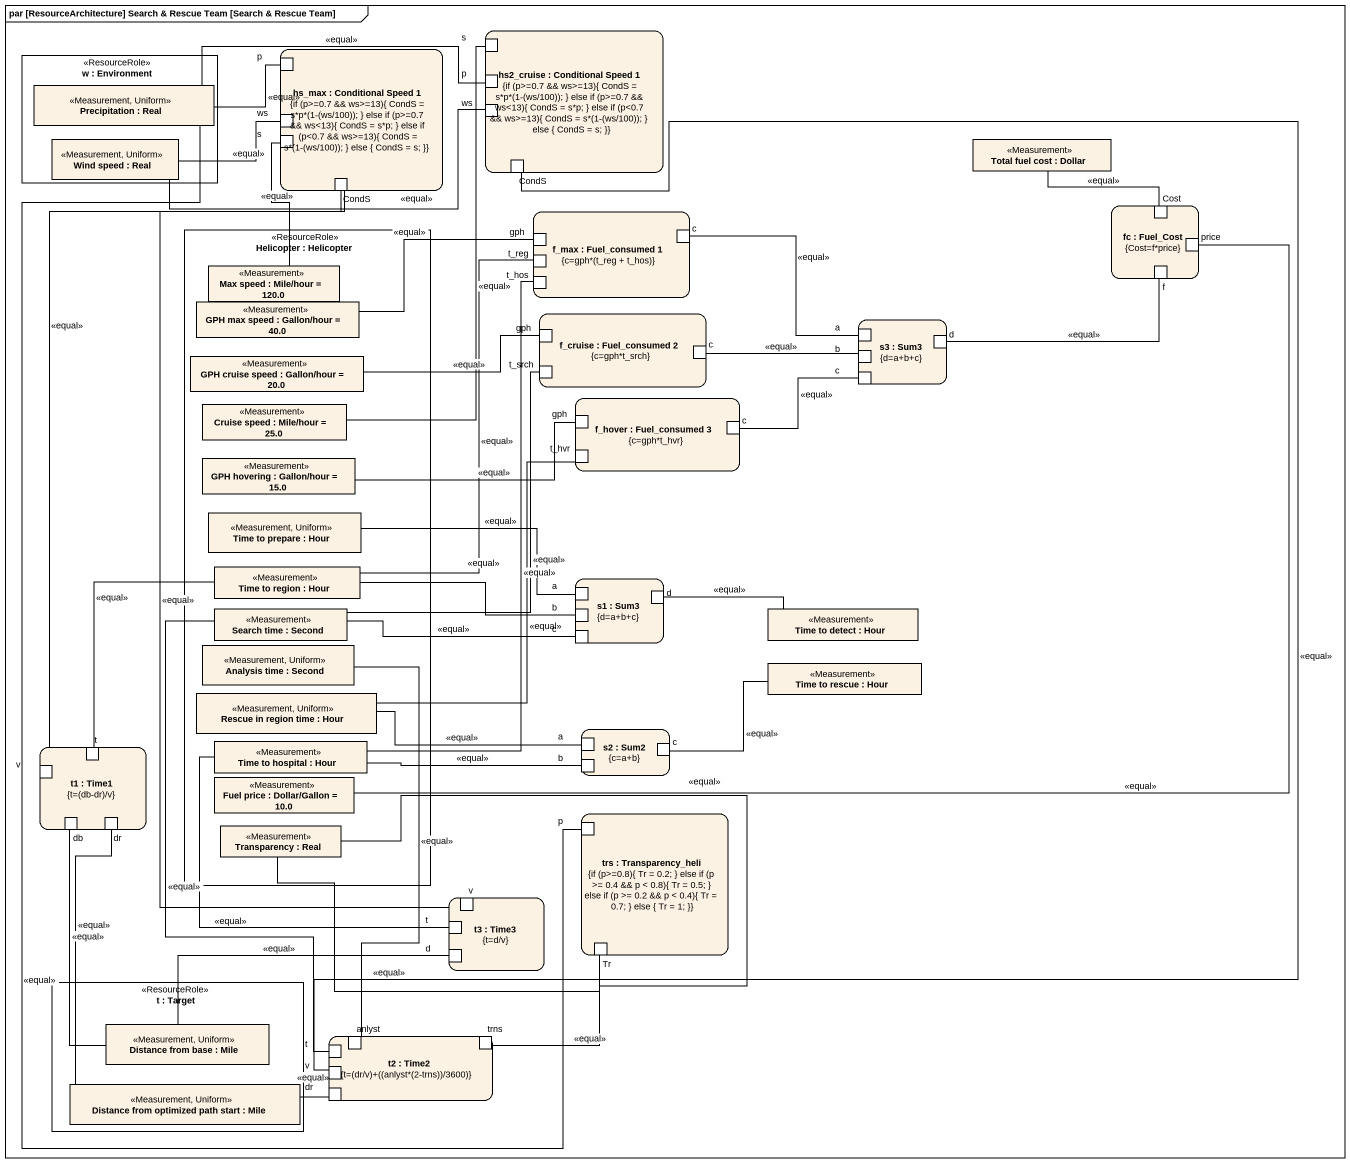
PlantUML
@startuml
mainframe par [ResourceArchitecture] Search & Rescue Team [Search & Rescue Team]
rectangle "hs2_cruise : Conditional Speed 1\n{if (p>=0.7 && ws>=13){ CondS = s*p*(1-(ws/100)); } else if (p>=0.7 && ws<13){ CondS = s*p; } else if (p<0.7 && ws>=13){ CondS = s*(1-(ws/100)); } else { CondS = s; }}" as hs2_cruise {
  port "p" as p_2
  port s
  port "ws" as ws_2
  port "CondS" as CondS_2
}
rectangle "w : Environment" as w <<ResourceRole>> {
  rectangle "Precipitation : Real" as Precipitation <<Measurement, Uniform>>
  rectangle "Wind speed : Real" as Wind_speed <<Measurement, Uniform>>
}
rectangle "hs_max : Conditional Speed 1\n{if (p>=0.7 && ws>=13){ CondS = s*p*(1-(ws/100)); } else if (p>=0.7 && ws<13){ CondS = s*p; } else if (p<0.7 && ws>=13){ CondS = s*(1-(ws/100)); } else { CondS = s; }}" as hs_max {
  port p
  port ws
  port "s" as s_2
  port CondS
}
rectangle "Total fuel cost : Dollar" as Total_fuel_cost <<Measurement>>
rectangle "Helicopter : Helicopter" as Helicopter <<ResourceRole>> {
  rectangle "Max speed : Mile/hour = 120.0" as Max_speed <<Measurement>>
  rectangle "GPH max speed : Gallon/hour = 40.0" as GPH_max_speed <<Measurement>>
  rectangle "GPH cruise speed : Gallon/hour = 20.0" as GPH_cruise_speed <<Measurement>>
  rectangle "Cruise speed : Mile/hour = 25.0" as Cruise_speed <<Measurement>>
  rectangle "GPH hovering : Gallon/hour = 15.0" as GPH_hovering <<Measurement>>
  rectangle "Time to prepare : Hour" as Time_to_prepare <<Measurement, Uniform>>
  rectangle "Time to region : Hour" as Time_to_region <<Measurement>>
  rectangle "Search time : Second" as Search_time <<Measurement>>
  rectangle "Analysis time : Second" as Analysis_time <<Measurement, Uniform>>
  rectangle "Rescue in region time : Hour" as Rescue_in_region_time <<Measurement, Uniform>>
  rectangle "Time to hospital : Hour" as Time_to_hospital <<Measurement>>
  rectangle "Fuel price : Dollar/Gallon = 10.0" as Fuel_price <<Measurement>>
  rectangle "Transparency : Real" as Transparency <<Measurement>>
}
rectangle "f_max : Fuel_consumed 1\n{c=gph*(t_reg + t_hos)}" as f_max {
  port c
  port gph
  port t_reg
  port t_hos
}
rectangle "fc : Fuel_Cost\n{Cost=f*price}" as fc {
  port Cost
  port f
  port price
}
rectangle "f_cruise : Fuel_consumed 2\n{c=gph*t_srch}" as f_cruise {
  port "gph" as gph_2
  port "c" as c_2
  port t_srch
}
rectangle "s3 : Sum3\n{d=a+b+c}" as s3 {
  port a
  port d
  port b
  port "c" as c_3
}
rectangle "f_hover : Fuel_consumed 3\n{c=gph*t_hvr}" as f_hover {
  port "gph" as gph_3
  port "c" as c_4
  port t_hvr
}
rectangle "s1 : Sum3\n{d=a+b+c}" as s1 {
  port "a" as a_2
  port "b" as b_2
  port "d" as d_2
  port "c" as c_5
}
rectangle "Time to detect : Hour" as Time_to_detect <<Measurement>>
rectangle "Time to rescue : Hour" as Time_to_rescue <<Measurement>>
rectangle "s2 : Sum2\n{c=a+b}" as s2 {
  port "a" as a_3
  port "b" as b_3
  port "c" as c_6
}
rectangle "t1 : Time1\n{t=(db-dr)/v}" as t1 {
  port v
  port t
  port db
  port dr
}
rectangle "trs : Transparency_heli\n{if (p>=0.8){ Tr = 0.2; } else if (p >= 0.4 && p < 0.8){ Tr = 0.5; } else if (p >= 0.2 && p < 0.4){ Tr = 0.7; } else { Tr = 1; }}" as trs {
  port "p" as p_3
  port Tr
}
rectangle "t3 : Time3\n{t=d/v}" as t3 {
  port "t" as t_2
  port "v" as v_2
  port "d" as d_3
}
rectangle "t : Target" as t_3 <<ResourceRole>> {
  rectangle "Distance from base : Mile" as Distance_from_base <<Measurement, Uniform>>
  rectangle "Distance from optimized path start : Mile" as Distance_from_optimized <<Measurement, Uniform>>
}
rectangle "t2 : Time2\n{t=(dr/v)+((anlyst*(2-trns))/3600)}" as t2 {
  port anlyst
  port trns
  port "t" as t_4
  port "v" as v_3
  port "dr" as dr_2
}
Precipitation -right- p : <<equal>>
Precipitation -right- p_2 : <<equal>>
Precipitation -- p_3 : <<equal>>
Wind_speed -right- ws : <<equal>>
Wind_speed -right- ws_2 : <<equal>>
CondS -- v : <<equal>>
CondS -- v_2 : <<equal>>
CondS_2 -- v_3 : <<equal>>
c -right- a : <<equal>>
Cost -left- Total_fuel_cost : <<equal>>
Max_speed -up- s_2 : <<equal>>
GPH_max_speed -right- gph : <<equal>>
c_2 -right- b : <<equal>>
d -right- f : <<equal>>
GPH_cruise_speed -right- gph_2 : <<equal>>
Cruise_speed -up- s : <<equal>>
c_4 -right- c_3 : <<equal>>
GPH_hovering -right- gph_3 : <<equal>>
Time_to_prepare -right- a_2 : <<equal>>
Time_to_region -up- t_reg : <<equal>>
Time_to_region -right- b_2 : <<equal>>
Time_to_region -- t : <<equal>>
Search_time -up- t_srch : <<equal>>
Search_time -right- c_5 : <<equal>>
d_2 -right- Time_to_detect : <<equal>>
Analysis_time -- anlyst : <<equal>>
Rescue_in_region_time -up- t_hvr : <<equal>>
Rescue_in_region_time -right- a_3 : <<equal>>
Time_to_hospital -up- t_hos : <<equal>>
Time_to_hospital -right- b_3 : <<equal>>
c_6 -right- Time_to_rescue : <<equal>>
Fuel_price -up- price : <<equal>>
t_2 -up- Time_to_hospital : <<equal>>
Tr -left- Transparency : <<equal>>
Tr -left- Transparency : <<equal>>
Tr -- trns : <<equal>>
Distance_from_base -up- db : <<equal>>
Distance_from_base -right- d_3 : <<equal>>
t_4 -up- Search_time : <<equal>>
Distance_from_optimized -up- dr : <<equal>>
Distance_from_optimized -right- dr_2 : <<equal>>
@enduml
